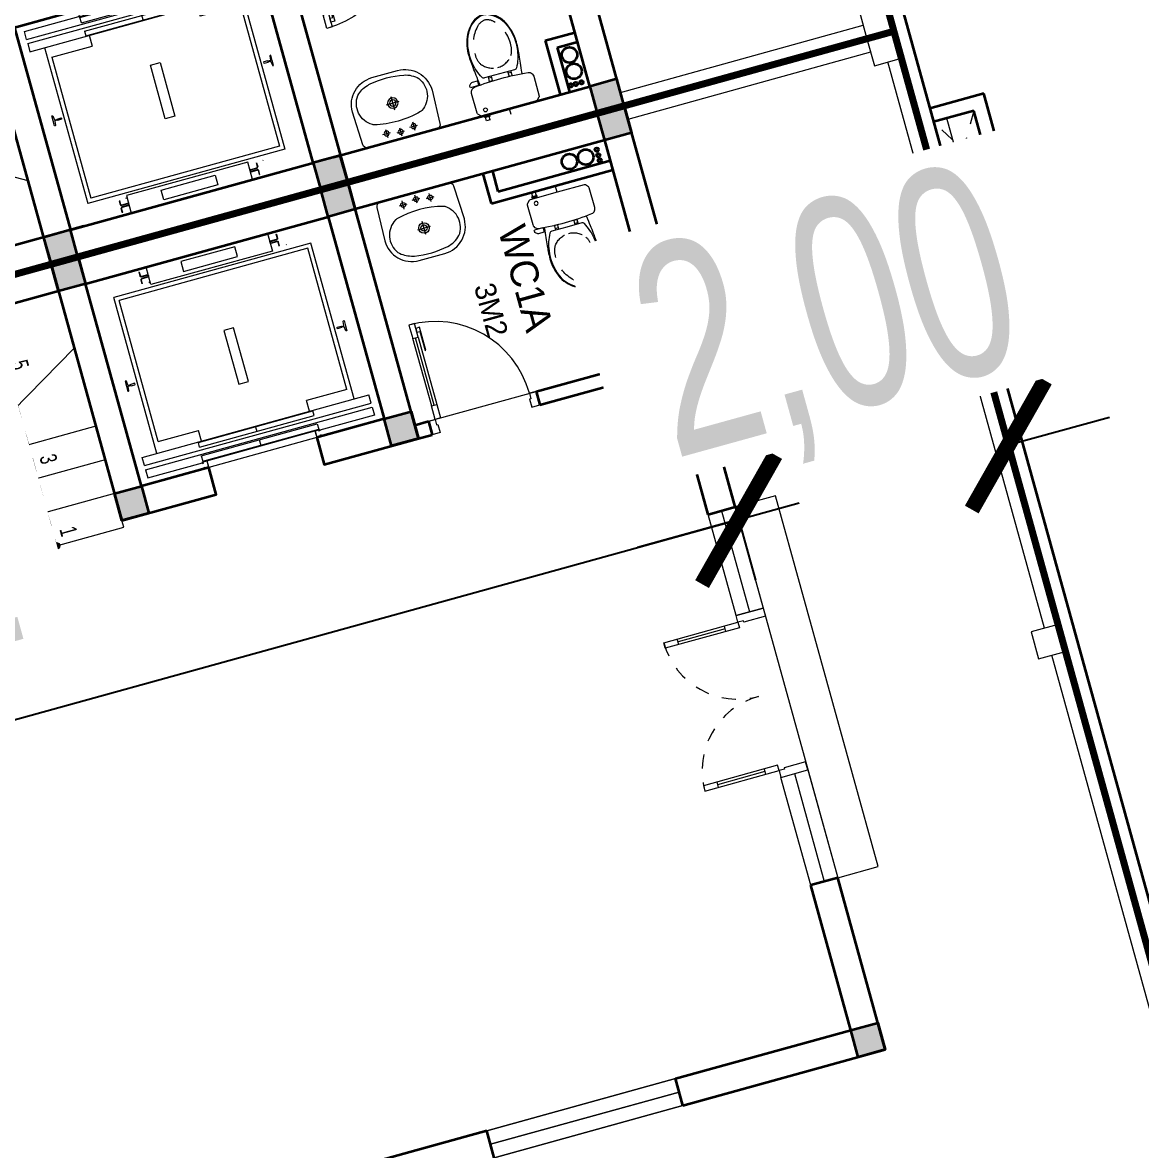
# Model space of a CAD drawing. Header units: metres. Extents: x 568336 to 569219, y 2065964 to 2066430.
# Drawn here: x 568443.81 to 568451.8, y 2066371.04 to 2066379.1 of the extents above; entities that cross this region are included whole.
import ezdxf

# ---------------------------------------------------------------- set-up
doc = ezdxf.new("R2010")
doc.units = ezdxf.units.M
for name, pattern in [('$AUDIT_BAD_LTYPE2', [0]), ('HIDDEN', [0.375, 0.25, -0.125]), ('HIDDEN2', [0.1875, 0.125, -0.0625]), ('xref-thap C (mb tang 32-2)$0$HIDDEN', [0.375, 0.25, -0.125])]:
    doc.linetypes.add(name, pattern=pattern)
doc.layers.get('0').update_dxf_attribs({"linetype": 'CONTINUOUS'})
doc.layers.get('DEFPOINTS').update_dxf_attribs({"linetype": 'CONTINUOUS'})
for name, color, linetype, lineweight in [('-CONCRETE', 1, 'CONTINUOUS', 35), ('-DIM', 9, 'CONTINUOUS', 13), ('-DOOR', 137, 'CONTINUOUS', 9), ('-FURNITURE', 46, 'CONTINUOUS', 9), ('-HATCH', 8, 'CONTINUOUS', 5), ('-HIDE', 3, 'HIDDEN', 13), ('-KH', 143, 'CONTINUOUS', 13), ('-LINE1', 7, 'CONTINUOUS', 18), ('-LINE2', 252, 'CONTINUOUS', 9), ('-STEEL1', 1, 'CONTINUOUS', 35), ('-WALL', 4, 'CONTINUOUS', 35), ('TEXT25', 2, 'CONTINUOUS', 13)]:
    doc.layers.add(name, color=color, linetype=linetype, lineweight=lineweight)
doc.layers.add('-RANH GIOI LO DAT', color=12, linetype='CONTINUOUS')
doc.styles.add('KTHUOC', font='', dxfattribs={"width": 0.8})
doc.styles.add('SVN_AVO_thuong', font='')
doc.styles.add('T1', font='', dxfattribs={"height": 200})
doc.styles.get('KTHUOC').set_extended_font_data('.VnArial NarrowH')
doc.styles.get('SVN_AVO_thuong').set_extended_font_data('SVN-Avo')
doc.styles.get('T1').set_extended_font_data('VNgeometric Light')
doc.dimstyles.new('tien', dxfattribs={"dimscale": 0, "dimtxt": 1.5, "dimasz": 0.75, "dimexe": 0.45, "dimexo": 0, "dimgap": 0.25, "dimtad": 1, "dimzin": 1, "dimtxsty": 'KTHUOC', "dimblk1": 'ARCHTICK', "dimblk2": 'ARCHTICK', "dimsah": 1, "dimcen": 1, "dimdle": 0.45, "dimclrd": 37, "dimclre": 37, "dimclrt": 7, "dimaunit": 1, "dimadec": 0, "dimazin": 0, "dimtfac": 1, "dimtix": 1, "dimtofl": 0, "dimtmove": 2, "dimatfit": 3, "dimldrblk": 'ARCHTICK', "dimfxl": 1, "dimtfill": 1, "dimtolj": 1, "dimtzin": 1, "dimarcsym": 0})

# ---------------------------------------------------------------- blocks, each defined once
blk = doc.blocks.new('X-5M-DH-2-CORE$0$A$C75E80C28')
at = {"layer": '-LINE2', "linetype": 'Continuous', "ltscale": 2}
for p, q in [((-510.0000099998433, -21.5000000000291), (-510.0000099998579, -50.60000000000582)), ((-506.8000099998899, -21.5000000000291), (-510.0000099998433, -21.5000000000291)), ((-510.0000099998579, -108.5000000000291), (-510.0000099998433, -79.39999999999418)), ((-506.8000099998899, -21.5000000000291), (-506.8000099999044, -50.60000000000582)), ((-506.8000099999044, -108.5000000000291), (-506.8000099998899, -79.39999999999418)), ((-456.2000100000296, -56.79999999998836), (-500.6000099999364, -56.80000000001746)), ((-456.2000100000441, -60), (-500.600009999951, -60.0000000000291)), ((-456.2000100000296, -70), (-500.6000099999364, -70.0000000000291)), ((-456.2000100000296, -73.19999999995343), (-500.6000099999364, -73.19999999998254)), ((-453.2000100000441, -63), (-453.2000100000296, -67)), ((-450.0000099998579, -63), (-450.0000099998433, -67)), ((450.0000100000616, -63), (450.0000100000761, -67)), ((453.200010000015, -63), (453.2000100000296, -67)), ((456.2000100000296, -56.79999999998836), (500.6000100000529, -56.79999999998836)), ((456.200010000015, -60), (500.6000100000383, -60)), ((456.2000100000296, -70), (500.6000100000529, -70)), ((456.2000100000296, -73.19999999995343), (500.6000100000529, -73.19999999995343)), ((506.8000100001227, -21.5), (510.0000100000761, -21.5)), ((506.8000100001227, -21.5), (506.8000100001082, -50.59999999997672)), ((506.8000100001227, -108.5), (506.8000100001227, -79.39999999996508)), ((510.0000100000761, -21.5), (510.0000100000616, -50.59999999997672)), ((510.0000100000761, -108.5), (510.0000100000761, -79.39999999996508)), ((-731.0000002632733, -148.9999999649008), (730.9999997367267, -148.9999999649299)), ((-731.0000002698944, -1304.999999934109), (-731.0000002632733, -148.9999999649008)), ((-556.8000102631631, -112.4999999912397), (-560.0000102631166, -112.4999999912397)), ((456.800009736864, -112.4999999912397), (460.0000097368174, -112.4999999912397)), ((730.9999997301056, -1304.999999934109), (730.9999997367267, -148.9999999649299)), ((-700.0000002632733, -178.9999999649008), (699.9999997367267, -178.9999999649299)), ((-700.0000002699089, -1224.999999934109), (-700.0000002632733, -178.9999999649008)), ((699.9999997300911, -1224.999999934109), (699.9999997367267, -178.9999999649299)), ((-700.0000002699089, -1224.999999934109), (-400.0000002699089, -1224.999999934138)), ((-400.0000002698944, -1304.999999934138), (-400.0000002699089, -1224.999999934138)), ((699.9999997300911, -1224.999999934109), (399.9999997300911, -1224.999999934109)), ((399.9999997301056, -1304.999999934109), (399.9999997300911, -1224.999999934109)), ((839.9999997301056, -1304.999999934109), (-840.0000002698944, -1304.999999934109)), ((-840.0000002698944, -1364.999999934109), (-840.0000002698944, -1304.999999934109)), ((839.9999997301056, -1364.999999934109), (-840.0000002698944, -1364.999999934109)), ((424.9999997301056, -1308.999999934109), (-425.0000002698944, -1308.999999934109)), ((-425.0000002699089, -1342.999999934109), (-425.0000002698944, -1308.999999934109)), ((424.9999997300911, -1342.999999934109), (-425.0000002699089, -1342.999999934109)), ((-2.6989437174052e-07, -1308.999999934109), (-2.699089236557484e-07, -1342.999999934109)), ((424.9999997300911, -1342.999999934109), (424.9999997301056, -1308.999999934109)), ((839.9999997301056, -1364.999999934109), (839.9999997301056, -1304.999999934109)), ((839.9999997301056, -1394.999999934109), (-840.0000002698944, -1394.999999934109)), ((-840.0000002698944, -1394.999999934109), (-840.0000002698944, -1454.999999934109)), ((-435.0000002698944, -1449.999999934109), (-435.0000002699089, -1459.999999934109)), ((-435.0000002698944, -1449.999999934109), (-400.0000002698944, -1449.999999934138)), ((429.9999997300911, -1405.999999934138), (-430.0000002699089, -1405.999999934109)), ((-430.0000002699089, -1405.999999934109), (-430.0000002698944, -1445.999999934109)), ((429.9999997301056, -1445.999999934138), (-430.0000002698944, -1445.999999934109)), ((399.9999997301056, -1449.999999934109), (-400.0000002698944, -1449.999999934138)), ((-400.0000002698944, -1449.999999934138), (-400.0000002698653, -1499.999999934138)), ((-2.699089236557484e-07, -1405.999999934109), (-2.6989437174052e-07, -1445.999999934109)), ((399.9999997301056, -1449.999999934109), (399.9999997301347, -1499.999999934109)), ((434.9999997301056, -1449.999999934109), (399.9999997301056, -1449.999999934109)), ((429.9999997300911, -1405.999999934138), (429.9999997301056, -1445.999999934138)), ((434.9999997301056, -1449.999999934109), (434.9999997301056, -1459.999999934109)), ((839.9999997301056, -1394.999999934109), (839.9999997301056, -1454.999999934109)), ((-840.0000002698944, -1454.999999934109), (-435.0000002698944, -1454.999999934109)), ((-435.0000002699089, -1459.999999934109), (-425.0000002699089, -1459.999999934109)), ((-435.0000002698653, -1489.999999934109), (-435.0000002698653, -1499.999999934109)), ((-435.0000002698653, -1489.999999934109), (-425.0000002698653, -1489.999999934109)), ((-435.0000002698653, -1499.999999934109), (-400.0000002698653, -1499.999999934138)), ((-433.4000002698012, -1451.599999934086), (-433.4000002698012, -1458.399999934074)), ((-433.4000002698012, -1451.599999934086), (-401.6000002697547, -1451.599999934086)), ((-433.4000002698012, -1458.399999934074), (-425.0000002698944, -1458.399999934074)), ((-433.4000002697721, -1491.599999934086), (-433.4000002697721, -1498.399999934074)), ((-433.4000002697721, -1491.599999934086), (-425.0000002698653, -1491.599999934086)), ((-433.4000002697721, -1498.399999934074), (-401.6000002697256, -1498.399999934074)), ((-425.0000002698944, -1458.399999934074), (-425.0000002699089, -1459.999999934109)), ((-425.0000002698653, -1489.999999934109), (-425.0000002698653, -1491.599999934086)), ((-401.6000002697547, -1451.599999934086), (-401.6000002697256, -1498.399999934074)), ((434.9999997301347, -1499.999999934109), (399.9999997301347, -1499.999999934109)), ((401.5999997301988, -1451.599999934086), (401.5999997302279, -1498.399999934074)), ((433.3999997302453, -1451.599999934086), (401.5999997301988, -1451.599999934086)), ((433.3999997302744, -1498.399999934074), (401.5999997302279, -1498.399999934074)), ((433.3999997302453, -1458.399999934074), (424.9999997301056, -1458.399999934074)), ((424.9999997301056, -1458.399999934074), (424.9999997301056, -1459.999999934109)), ((434.9999997301056, -1459.999999934109), (424.9999997301056, -1459.999999934109)), ((424.9999997301347, -1489.999999934109), (424.9999997301347, -1491.599999934086)), ((434.9999997301347, -1489.999999934109), (424.9999997301347, -1489.999999934109)), ((433.3999997302744, -1491.599999934086), (424.9999997301347, -1491.599999934086)), ((433.3999997302453, -1451.599999934086), (433.3999997302453, -1458.399999934074)), ((433.3999997302744, -1491.599999934086), (433.3999997302744, -1498.399999934074)), ((839.9999997301056, -1454.999999934109), (434.9999997301056, -1454.999999934109)), ((434.9999997301347, -1489.999999934109), (434.9999997301347, -1499.999999934109))]:
    blk.add_line(p, q, dxfattribs=at)
for points in [[(-450.0000000000146, 0), (-450, -130), (450, -130), (449.9999999999854, 0)], [(-200, -29), (200.0000000001164, -29), (200.0000000001164, -101), (-200, -101)], [(-36.0000002632587, -583.9999999649008), (35.9999997367413, -583.9999999649008), (35.99999973675585, -983.9999999649008), (-36.00000026324415, -983.9999999649008)]]:
    blk.add_lwpolyline(points, close=True, dxfattribs=at)
for points in [[(-780.0000002632587, -788.9999999649008), (-751.0000002632587, -788.9999999649299, 0.414213562373095), (-750.0000002632733, -787.9999999649008), (-750.0000002632587, -783.9999999649008), (-750.0000002632587, -779.9999999649008, 0.414213562373095), (-751.0000002632733, -778.9999999649299), (-780.0000002632733, -778.9999999649881, -0.2569775838576673), (-784.1207396915852, -781.9399999648449), (-797.9000002631656, -781.939999964874, -0.414213562373095), (-800.9000002631656, -778.939999964874), (-804.0000002632587, -749.4999999649008, 0.414213562373095), (-807.0000002632587, -746.4999999649008), (-812.0000002632587, -746.4999999649008), (-812.0000002632587, -783.9999999649008), (-812.0000002632587, -821.4999999649008), (-807.0000002632587, -821.4999999649008, 0.414213562373095), (-804.0000002632587, -818.4999999649008), (-800.9000002631656, -789.0599999648693, -0.414213562373095), (-797.9000002631656, -786.0599999648693), (-784.1207396915852, -786.0599999648402, -0.2569775838576673), (-780.0000002632587, -788.9999999647553)], [(779.9999997367413, -788.9999999649299), (750.9999997367413, -788.9999999649008, -0.414213562373095), (749.9999997367267, -787.9999999649299), (749.9999997367413, -783.9999999649299), (749.9999997367413, -779.9999999649299, -0.414213562373095), (750.9999997367267, -778.9999999649008), (779.9999997368432, -778.9999999650172, 0.2569775838576673), (784.1207391653006, -781.939999964874), (797.899999736881, -781.9399999648449, 0.414213562373095), (800.899999736881, -778.9399999648449), (803.9999997367413, -749.4999999649008, -0.414213562373095), (806.9999997367413, -746.4999999649008), (811.9999997367413, -746.4999999649008), (811.9999997367413, -783.9999999649008), (811.9999997367413, -821.4999999649008), (806.9999997367413, -821.4999999649008, -0.414213562373095), (803.9999997367413, -818.4999999649008), (800.899999736881, -789.0599999648402, 0.414213562373095), (797.899999736881, -786.0599999648402), (784.1207391653006, -786.0599999648693, 0.2569775838576672), (779.9999997368577, -788.9999999647844)]]:
    blk.add_lwpolyline(points, format="xyb", dxfattribs=at)
for centre, radius, start, end in [((-500.600009999951, -50.60000000000582), 9.400000000001475, 180, 270), ((-500.6000099999364, -79.39999999999418), 9.399999999997844, 90, 180), ((-500.600009999951, -50.60000000000582), 6.200000000004374, 180, 270), ((-500.6000099999364, -79.39999999999418), 6.19999999999734, 90, 180), ((-456.2000100000441, -63), 6.19999999999713, 0, 90), ((-456.2000100000441, -63), 3.000000000000045, 0, 90), ((-456.2000100000296, -67), 6.20000000000076, 270, 0), ((-456.2000100000296, -67), 2.999999999999834, 270, 0), ((456.200010000015, -63), 6.19999999999713, 90, 180), ((456.2000100000296, -67), 6.20000000000076, 180, 270), ((456.200010000015, -63), 3.000000000000045, 90, 180), ((456.2000100000296, -67), 2.999999999999834, 180, 270), ((500.6000100000383, -50.59999999997672), 6.200000000004374, 270, 0), ((500.6000100000383, -50.59999999997672), 9.400000000001475, 270, 0), ((500.6000100000529, -79.39999999996508), 9.399999999997844, 0, 90), ((500.6000100000529, -79.39999999996508), 6.19999999999734, 0, 90)]:
    blk.add_arc(centre, radius, start, end, dxfattribs=at)
blk = doc.blocks.new('A$C5C575821')
at = {"layer": '-CONCRETE'}
h = blk.add_hatch(color=256, dxfattribs=at)
h.dxf.hatch_style = 1
h.paths.add_polyline_path([(-0.00237559899687767, 200.0000000000146), (-0.00237559899687767, 1.455191522836685e-11), (199.9976244010031, 1.455191522836685e-11), (199.9976244010031, 200.0000000000146)])
blk.add_lwpolyline([(-0.00237559899687767, 1.455191522836685e-11), (199.9976244010031, 1.455191522836685e-11), (199.9976244010031, 200.0000000000146), (-0.00237559899687767, 200.0000000000146)], close=True, dxfattribs=at)
blk = doc.blocks.new('A$C3F71457E')
at = {"layer": '-CONCRETE'}
blk.add_lwpolyline([(-8.760252967476845e-09, -100.0000002632005), (0, 400), (-1500, 400.0000000000582), (-1500.00000001755, -1399.999999999942), (-1.754960976541042e-08, -1400), (-7.895869202911854e-08, -900.0000002632005), (199.9999999912397, -900.0000002982852), (199.9999999824504, -1600), (-1700.00000001755, -1600), (-1700, 600), (200, 600), (199.9999999912397, -100.0000002982852), (6.140908226370811e-08, -100.0000002632005)], dxfattribs=at)
at = {"layer": '-LINE1'}
blk.add_line((-7.895869202911854e-08, -900.0000002632005), (-8.760252967476845e-09, -100.0000002632005), dxfattribs=at)
at = {"layer": '-WALL'}
for p in [(-1699.997624401003, 399.9999999999854), (0.00237559899687767, 399.9999999999854), (-1699.997624401081, -1599.999999999959), (0.002375601565972829, -1600.000000021305)]:
    blk.add_blockref('A$C5C575821', p, dxfattribs=at)
at = {"color": 2, "rotation": 90}
blk.add_blockref('X-5M-DH-2-CORE$0$A$C75E80C28', (-1500.00000000876, -499.9999999999418), dxfattribs=at)
blk = doc.blocks.new('A$C18091ED7')
for p, q in [((9.957147995010018e-09, -42.13376978135784), (0, -3.786117304116488e-07)), ((146.1412317672475, -26.59467297248193), (179.181621938591, -26.59467296488583)), ((146.1412317672475, -26.59467297248193), (146.1412317680188, -30.17859706786112)), ((146.1412317680188, -30.17859706786112), (165.7503655985456, -30.17859706340823)), ((153.0594147269658, -36.79204952501459), (146.1412317680188, -30.17859706786112)), ((152.3191092506386, -2.717133611440659e-07), (152.3191092568413, -26.59467297093943)), ((152.3191092506386, -2.717133611440659e-07), (179.1816219322718, -2.654269337654114e-07)), ((153.0594147269658, -36.79204952501459), (165.7503656001572, -36.79204952192958)), ((153.0594147275151, -39.73033438943094), (153.0594147269658, -36.79204952501459)), ((153.0594147275151, -39.73033438943094), (178.4413164740145, -39.73033438349376)), ((153.0594147275151, -39.73033438943094), (178.4413164740145, -39.73033438349376)), ((153.0594147275151, -39.73033438943094), (153.0594147281554, -42.13376974494895)), ((185.3594994290725, -30.17859705851879), (165.7503655985456, -30.17859706340823)), ((178.4413164733487, -36.79204951884458), (165.7503656001572, -36.79204952192958)), ((185.3594994290725, -30.17859705851879), (178.4413164733487, -36.79204951884458)), ((178.4413164733487, -36.79204951884458), (178.4413164740145, -39.73033438349376)), ((178.4413164740145, -39.73033438349376), (178.4413164746547, -42.1337697392446)), ((179.1816219322718, -2.654269337654114e-07), (179.181621938591, -26.59467296488583)), ((179.181621938591, -26.59467296488583), (185.3594994283012, -26.59467296337243)), ((185.3594994283012, -26.59467296337243), (185.3594994290725, -30.17859705851879)), ((-83.25994817525861, -267.3592828898691), (-83.259948167517, -299.9634285944048)), ((-83.25994817257379, -278.4883151478134), (-83.25994817046012, -287.6388527823146)), ((-60.91100930959874, -290.0299398849311), (-83.25994816994717, -290.0299398901407)), ((-62.88950393904452, -265.3807882612164), (-81.28145355204106, -265.3807882657275)), ((-60.91100931491019, -267.3592828844266), (-60.91100930728498, -299.9634285889624)), ((60.9110093945892, -267.3592828557594), (60.9110094022144, -299.9634285600623)), ((60.91100939990065, -290.029939856031), (83.25994826024908, -290.0299398510542)), ((62.88950401780676, -265.3807882316178), (81.2814536308033, -265.3807882273395)), ((83.25994825493763, -267.3592828505498), (83.25994826256283, -299.9634285550856)), ((83.25994825750604, -278.488315108727), (83.2599482596197, -287.6388527429954)), ((165.3959958605519, -261.9873972070927), (165.3959958671003, -289.7349902229907)), ((167.8691141396885, -259.5142789271486), (228.0810223811895, -259.5142789128586)), ((167.8691141472664, -292.2081085020036), (206.7175896017579, -292.2081084926904)), ((230.5541406641933, -274.3229751045001), (230.5541406613593, -261.9873971916386))]:
    blk.add_line(p, q)
for points in [[(230.0000000517721, -218.5046414944518, -0.1374073801801567), (225.4781190853137, -234.6482587013161), (221.7949787454636, -240.7070387715066, -0.2360805181595358), (198.2560902649639, -255.4947853636986, -0.0519608230665726), (-198.2560901437319, -255.4947854572965, -0.236080518165078), (-221.7949786317113, -240.7070388760185), (-225.4781189743626, -234.6482588077488, -0.1374073801809237), (-229.9999999484608, -218.5046416030382), (-229.9999999831671, -71.98694829508895, -0.1989123673786679), (-226.3782021181105, -63.2431547633314), (-208.8906150607545, -45.75556769772083, -0.1989123673792025), (-200.1468215308087, -42.13376982865157), (9.971699910238385e-09, -42.13376978135784), (200.1468215506357, -42.13376973403501, -0.1989123673792025), (208.8906150822841, -45.75556759897154), (226.3782021480001, -63.24315465634572, -0.1989123673791691), (230.0000000170658, -71.98694818626973)], [(144.14367173758, -618.9627606730501, -0.2124047892419209), (26.30999211127346, -734.491494372196, -0.0276853236339062), (-0.5628229983012716, -738.609219571983, -0.0222792448073508), (-26.30999181118386, -734.4914943844487, -0.2124047892421136), (-144.1436714920528, -618.9627607410075, -0.1427957259999892), (-167.2376623962118, -428.0139674870588, -0.0930051380368448), (-127.9331820271946, -309.1271633332653, -0.2564387014614383), (-111.240849547703, -299.9634286007786), (4.746470949612558e-08, -299.9634285748762), (111.2408496426324, -299.9634285482753, -0.2564387014619951), (127.933182126606, -309.1271632729331, -0.0930051380368741), (167.2376625517572, -428.0139674081001, -0.1427957260000456)]]:
    blk.add_lwpolyline(points, format="xyb", close=True)
at = {"linetype": 'xref-thap C (mb tang 32-2)$0$HIDDEN', "ltscale": 100}
blk.add_lwpolyline([(61.00044987679576, -669.0176259216969, -0.1990312026443698), (1.417429302819073e-07, -698.769823720475, -0.1990312026443799), (-61.00044960746891, -669.0176259504806, -0.2189240232571595), (-131.9321382956405, -478.313622940972, -0.1537914605682739), (-112.4681372026971, -403.989815428853, -0.2367011859554165), (5.876427167095244e-08, -347.5870280214876, -0.2367011859554843), (112.4681373467611, -403.9898153757968, -0.1537914605681893), (131.9321384748619, -478.313622878748, -0.2189240232571754)], format="xyb", close=True, dxfattribs=at)
blk.add_circle((165.7503656100234, -78.39166221523192), 13.90362011701458)
for centre, radius, start, end in [((-81.28145355158267, -267.3592828894034), 1.978494623656905, 90.00000001354867, 180.0000000133402), ((-62.88950393858613, -267.3592828848923), 1.978494623656905, 1.334021322268115e-08, 90.00000001354867), ((62.88950401826514, -267.3592828552937), 1.978494623656905, 90.00000001354867, 180.0000000133402), ((81.28145363126168, -267.3592828510155), 1.978494623656905, 1.334021322268115e-08, 90.00000001354867), ((167.8691141402633, -261.9873972065106), 2.473118279571131, 90.00000001354867, 180.0000000133402), ((167.8691141466952, -289.7349902224087), 2.473118279571131, 180.0000000133402, 270.0000000135486), ((206.717589598069, -276.6690117186226), 15.53909677420133, 270.0000000135486, 306.4658507565522), ((168.3527972659103, -224.7572911087773), 80.08895368617857, 306.4658507565522, 320.3122930343796), ((228.0810223845983, -274.3229751050822), 2.473118279571131, 320.3122930343796, 1.334021322268115e-08)]:
    blk.add_arc(centre, radius, start, end)
for points, knots in [([(-155.6468228230951, -259.4535552573798), (-156.6353001506941, -267.2522313103836), (-164.2940232875517, -328.394745314552), (-169.1545302536251, -385.0939582949213), (-183.68571763406, -527.7705276800843), (-135.602968026873, -679.1126648240606), (-50.29344375100118, -735.2493608418445), (-19.70048385594782, -741.0901266933652), (1.531116140540689e-07, -743.6724421556864)], [130.6139379315478, 130.6139379315478, 130.6139379315478, 130.6139379315478, 152.8521090939923, 311.1293507817257, 417.703951170228, 561.3833927516608, 697.6926317810714, 710.812262267882, 710.812262267882, 710.812262267882, 710.812262267882]), ([(155.6468228994709, -259.4535551877343), (156.6353002305841, -267.2522312389628), (164.2940233960289, -328.3947452375724), (169.1545303888706, -385.0939582149149), (183.6857178367027, -527.7705275934422), (135.6029683008201, -679.1126647599449), (50.29344405157826, -735.2493608178338), (19.70048415924612, -741.0901266841101), (1.530679583083838e-07, -743.6724421554536)], [130.613937934949, 130.613937934949, 130.613937934949, 130.613937934949, 152.8521090939923, 311.1293507817257, 417.703951170228, 561.3833927516608, 697.6926317810714, 710.812262267882, 710.812262267882, 710.812262267882, 710.812262267882])]:
    blk.add_open_spline(points, degree=3, knots=knots)
blk = doc.blocks.new('*U18')
at = {"linetype": '$AUDIT_BAD_LTYPE2'}
for p, q in [((70, 100), (69.99999999999999, 599.9999999999982)), ((89.99999999999999, 599.9999999999982), (90, 100))]:
    blk.add_line(p, q, dxfattribs=at)
for points in [[(49.99999999999999, 599.9999999999982), (89.99999999999999, 599.9999999999982), (89.99999999999999, 699.9999999999982), (49.99999999999999, 699.9999999999982), (49.99999999999999, 599.9999999999982)], [(49.99999999999999, 602.9059272893337), (50, 100)], [(50, 100), (90, 100), (90, 0), (50, 0), (50, 100)]]:
    blk.add_lwpolyline(points)
for points in [[(118.2698876160139, 494.5156181119073), (118.2698876160139, 664.1349438079906), (89.99999999999999, 664.1349438079906), (89.99999999999999, 635.8650561920058), (112.6159100928053, 635.8650561920058), (112.6159100928053, 494.5156181119073)], [(0, 0), (50, 0), (50, -40), (60, -40), (60, -100.0001724930698), (0, -100.0001724930698)], [(799.9999999999982, 7.105427357601134e-15), (749.9999999999982, 7.105427357601134e-15), (749.9999999999982, -40), (739.9999999999982, -40), (739.9999999999982, -100.0001724930698), (799.9999999999982, -100.0001724930698)]]:
    blk.add_lwpolyline(points, close=True)
at = {"linetype": '$AUDIT_BAD_LTYPE2', "ltscale": 0.3}
blk.add_arc((50, 0), 699.9999999999982, 0, 90, dxfattribs=at)
blk = doc.blocks.new('*U45')
for p, q in [((-1110.000000000007, 450.0000000000036), (-1150.000000000007, 450.0000000000036)), ((-1130.000000000007, 100), (-1130.000000000007, 450.0000000000036)), ((-89.99999999999997, 450.0000000000036), (-49.99999999999996, 450.0000000000036)), ((-70, 100), (-69.99999999999997, 450.0000000000036)), ((-1110.000000000007, 100), (-1150.000000000007, 100)), ((-90, 100), (-50, 100))]:
    blk.add_line(p, q)
for points in [[(-1150.000000000007, 0), (-1110.000000000007, 0), (-1110.000000000007, 550.0000000000036), (-1150.000000000007, 550.0000000000036)], [(-50, 0), (-90, 0), (-89.99999999999997, 550.0000000000036), (-49.99999999999996, 550.0000000000036)], [(-1200.000000000007, -200.0526511982753), (-1140.000000000007, -200.0526511982753), (-1140.000000000007, -40), (-1150.000000000007, -40), (-1150.000000000007, 0), (-1200.000000000007, 0)], [(0, -200.0526511982753), (-60, -200.0526511982753), (-60, -40), (-50, -40), (-50, 0), (0, 0)]]:
    blk.add_lwpolyline(points, close=True)
at = {"linetype": 'HIDDEN', "ltscale": 0.1}
for centre, radius, start, end in [((-1150.000000000894, -9.604186855958593e-10), 550.0000000010929, 7.0167092985349e-15, 89.99996073224847), ((-49.99999999985441, -2.328580127074637e-10), 550.0000000003703, 90.00003926775153, 180)]:
    blk.add_arc(centre, radius, start, end, dxfattribs=at)
blk = doc.blocks.new('A$C4ace49fd')
for p, q in [((167.3150646772119, 413.5036235380248), (223.9098246101057, 413.5036235380248)), ((195.0000362145074, 382.7262792410475), (195.0000362145074, 442.8621556685976)), ((267.3150646772119, 428.5036235379957), (323.9098246101057, 428.5036235379957)), ((295.0000362145074, 397.7262792410038), (295.0000362145074, 457.8621556685684)), ((367.3150646772119, 413.5036235380248), (423.909824610193, 413.5036235380248)), ((395.0000362144201, 382.7262792410475), (395.0000362144201, 442.8621556685976)), ((295.0000362145074, 165.4084015273256), (295.0000362145074, 263.9644212280764)), ((248.878101051203, 214.809703738807), (342.0929997641942, 214.809703738807))]:
    blk.add_line(p, q)
for points in [[(0, 199.9999999999854, 0.4142135623730951), (200, -1.455191522836685e-11), (389.9999999999418, -1.455191522836685e-11, 0.4142135623730951), (589.9999999999418, 199.9999999999854), (581.0512658710359, 446.0901885431813, 0.4097994549518753), (551.0711533617578, 474.9999999999854), (38.92891906714067, 474.9999999999854, 0.4036072201438357), (8.94873412878951, 446.0901885431813)], [(176.634552330419, 39.7484321846714, 0.09077342783643912), (424.2613903667079, 42.82284094158967, 0.1498865017082378), (521.3666006048443, 96.04628407930431, 0.4307216577035757), (481.9063814581605, 321.2626293200155, 0.08063720347495155), (470.217626080208, 326.5247144485911, 0.1277315864282508), (124.5233141639037, 329.2879201060714, 0.07420783728193123), (113.6209024494747, 324.7523191320797, 0.4430921134254459), (68.63339939509751, 96.04628407930431, 0.1336395095905137), (154.042415008531, 45.63158827564621, 0.0336171722527546)]]:
    blk.add_lwpolyline(points, format="xyb", close=True)
for centre, radius in [((195.0000362145074, 413.5036235380248), 17.5), ((295.0000362145074, 428.5036235379957), 17.5), ((395.0000362144201, 413.5036235380248), 17.5), ((295.0000362145074, 214.809703738807), 37.50000000000001), ((295.0000362145074, 214.809703738807), 22.50000000000001), ((295.0000362145074, 214.809703738807), 22.50000000000001)]:
    blk.add_circle(centre, radius)
blk = doc.blocks.new('M43-T1')
at = {"layer": '-HATCH', "true_color": 0x8c8896}
h = blk.add_hatch(color=252, dxfattribs=at)
h.dxf.hatch_style = 1
edge = h.paths.add_edge_path()
edge.add_arc((196681.9780997513, -1755006.668257921), 24.62566289535607, 0, 360)
at = {"layer": '-CONCRETE'}
for centre, radius in [((195011.8392245863, -1750619.193738615, 5.66516857499076e-09), 55), ((194981.0124666133, -1750528.696930517, 5.66516857499076e-09), 13), ((195022.7618846294, -1750528.696930517, 5.66516857499076e-09), 13), ((195061.031871579, -1750528.696930518, 5.66516857499076e-09), 13), ((195011.839224585, -1750740.03618882, 5.66516857499076e-09), 55)]:
    blk.add_circle(centre, radius, dxfattribs=at)
at = {"layer": '-DOOR'}
for p, q in [((197707.0463524415, -1750256.703015813), (200457.0463524417, -1750256.773217591)), ((201531.9800914797, -1753156.691164236), (201531.980091493, -1751756.691164236)), ((201532.1747761502, -1751756.69110893), (201532.1747592109, -1753156.69110893)), ((201631.9800914797, -1753156.691164237), (201631.980091493, -1751756.691164237)), ((201632.0667747834, -1751756.691164237), (201632.066757844, -1753156.691164237)), ((201731.9587734166, -1751756.691164238), (201731.9587564773, -1753156.691164239)), ((201731.9800914797, -1753156.691164239), (201731.980091493, -1751756.691164239))]:
    blk.add_line(p, q, dxfattribs=at)
for points in [[(196231.978099804, -1750256.677662787), (195631.978099804, -1750256.67766278), (195631.9780998018, -1750456.649526415), (196231.9780998018, -1750456.649526422)], [(197707.0463524417, -1750256.755667124), (198457.0463524416, -1750256.755667132), (198457.0463524394, -1750456.703015799), (197707.0463524395, -1750456.70301579)], [(199657.0463524417, -1750256.755667145), (200457.0463524415, -1750256.755667154), (200457.0463524393, -1750456.703015821), (199657.0463524394, -1750456.703015812)]]:
    blk.add_lwpolyline(points, close=True, dxfattribs=at)
for points in [[(195631.9780998029, -1750356.649526415), (196231.9780998029, -1750356.663594604)], [(197707.0463524406, -1750356.729341457), (198457.0463524406, -1750356.729341466)], [(199657.0463524405, -1750356.729341479), (200457.0463524405, -1750356.729341488)]]:
    blk.add_lwpolyline(points, dxfattribs=at)
at = {"layer": '-KH', "linetype": 'HIDDEN2', "ltscale": 5}
blk.add_lwpolyline([(195431.9780997284, -1757079.007367734), (195431.9780997514, -1755006.668257908), (196657.352436856, -1755006.668257921)], dxfattribs=at)
at = {"layer": '-KH'}
blk.add_circle((196681.9780997513, -1755006.668257921), 24.62566289535607, dxfattribs=at)
at = {"layer": '-LINE1'}
for p, q in [((195931.9780997458, -1755506.668257913), (195354.627830567, -1754506.668257907)), ((195931.9780997569, -1754506.668257913), (195931.9780997291, -1757006.675595137)), ((196181.9780997569, -1754506.668257916), (196181.9780997458, -1755506.668257916)), ((196431.9780997569, -1754506.668257919), (196431.9780997458, -1755506.668257919)), ((196681.9780997569, -1754506.668257921), (196632.1122294505, -1754506.668257921)), ((196681.9780997458, -1755506.668257921), (196681.9780997569, -1754506.668257921))]:
    blk.add_line(p, q, dxfattribs=at)
at = {"layer": '-LINE1', "ltscale": 10}
for points in [[(194731.978099804, -1748456.687648606), (194931.978099804, -1748456.687648606), (194931.978099804, -1748256.687648606), (194731.978099804, -1748256.687648606)], [(199131.9781002809, -1748456.687648606), (199331.9781002809, -1748456.687648606), (199331.9781002809, -1748256.687648606), (199131.9781002809, -1748256.687648606)]]:
    blk.add_lwpolyline(points, close=True, dxfattribs=at)
at = {"layer": '-LINE1'}
for points in [[(199131.9781002809, -1748356.687648606), (194931.978099804, -1748356.687648606)], [(203531.9781002809, -1748356.687648606), (199331.9781002809, -1748356.687648606)], [(194831.978099804, -1748456.687648606), (194831.978099804, -1750256.649526405)], [(200457.0463524417, -1750256.773217591), (200457.0463524451, -1749956.773217591), (197707.0463524448, -1749956.77321756), (197707.0463524415, -1750256.6328141)]]:
    blk.add_lwpolyline(points, dxfattribs=at)
at = {"layer": '-LINE2'}
blk.add_line((196532.1122301123, -1752206.669814215), (196531.764187225, -1751406.66982788), dxfattribs=at)
at = {"layer": '-RANH GIOI LO DAT', "linetype": 'HIDDEN', "ltscale": 10, "const_width": 50}
blk.add_lwpolyline([(194731.978099804, -1748256.687648606), (194731.978099804, -1766318.487446141), (203731.9780993421, -1766257.443572831), (203731.9781002809, -1748256.687648606)], close=True, dxfattribs=at)
at = {"layer": '-WALL'}
for p, q in [((194731.978099804, -1750256.649526405), (194731.8170862035, -1763870.953673305)), ((195631.978099804, -1750256.649526415), (194731.978099804, -1750256.649526405)), ((195631.978099804, -1750256.649526415), (195631.9780998018, -1750456.649526415)), ((197707.0463524415, -1750256.6328141), (196231.978099804, -1750256.677662787)), ((196231.978099804, -1750256.677662787), (196231.9780998018, -1750456.649526422)), ((197707.0463524393, -1750456.619593955), (197707.0463524415, -1750256.662540503)), ((201731.978099804, -1750256.649526483), (200457.0463524415, -1750256.817966372)), ((200457.0463524417, -1750256.729376099), (200457.0463524393, -1750456.726254097)), ((201731.8562658357, -1751756.691164239), (201731.978099804, -1750256.649526483)), ((195631.9780998018, -1750456.649526415), (194931.9780998018, -1750456.649526407)), ((194931.9780998018, -1750456.649526407), (194931.9780997813, -1752306.668257902)), ((195081.9780997925, -1751286.649526409), (195081.9780997961, -1750456.649526407)), ((195151.9780997917, -1751356.64952641), (195151.9780997961, -1750456.649526408)), ((196532.1122294547, -1750456.649526425), (196231.9780998018, -1750456.649526422)), ((196532.1122294561, -1751406.66825792), (196532.1122294547, -1750456.649526425)), ((197707.0463524393, -1750456.619593955), (196632.1122294547, -1750456.649526426)), ((196632.112229456, -1751406.668257903), (196632.1122294547, -1750456.649526426)), ((201531.9780998018, -1750456.649526481), (200457.0463524393, -1750456.649526468)), ((201531.8562658357, -1751756.691164236), (201531.9780998018, -1750456.649526481)), ((195081.9780997925, -1751286.649526409), (194931.9780997925, -1751286.649526407)), ((195151.9780997917, -1751356.64952641), (194931.9780997918, -1751356.649526407)), ((196532.1122293037, -1751406.66825792), (196632.1124017968, -1751406.668257903)), ((201731.8562658357, -1751756.691164239), (201531.8562658357, -1751756.691164236)), ((196532.1122294574, -1752306.668257921), (196532.1122294572, -1752206.66825792)), ((196532.1122294352, -1752206.66825792), (196632.1124019283, -1752206.668257903)), ((196632.1122294573, -1752306.668257921), (196632.1122294571, -1752206.668257903)), ((201532.1015415545, -1753156.691164236), (201531.9905733368, -1754706.649524978)), ((201732.1015415544, -1753156.691164239), (201532.1015415545, -1753156.691164236)), ((194931.9780997569, -1754506.668257902), (194931.9780996733, -1762472.27800107))]:
    blk.add_line(p, q, dxfattribs=at)
at = {"layer": '-DOOR'}
for name, p, rotation in [('*U45', (198457.0463524394, -1750456.773217457), 180), ('*U18', (196532.1122294352, -1752206.669814215), 90.0000000094138)]:
    blk.add_blockref(name, p, dxfattribs=dict(at, rotation=rotation))
at = {"layer": '-FURNITURE', "xscale": -1, "rotation": 90}
blk.add_blockref('A$C18091ED7', (195157.7056803248, -1750883.025201492), dxfattribs=at)
at = {"layer": '-FURNITURE', "rotation": 90.00000000000001}
blk.add_blockref('A$C4ace49fd', (195406.9780997829, -1752163.038974967), dxfattribs=at)
at = {"layer": '-WALL', "xscale": -1}
for p in [(194931.9780998019, -1750456.649526407), (201731.9780998019, -1750456.649526483), (194931.978099757, -1754506.668257902)]:
    blk.add_blockref('A$C5C575821', p, dxfattribs=at)
at = {"layer": '-WALL', "xscale": -1, "rotation": 180}
blk.add_blockref('A$C3F71457E', (196432.1122294572, -1753906.668257919), dxfattribs=at)
at = {"layer": 'DEFPOINTS', "style": 'T1', "width": 0.7}
for s, p in [('5', (195334.4531684834, -1754970.359416688)), ('3', (196036.9735296337, -1754954.629827148)), ('1', (196572.9735296337, -1754954.629827147))]:
    blk.add_text(s, height=120, rotation=9.415668245082998e-09, dxfattribs=at).set_placement(p)
at = {"layer": 'TEXT25'}
for s, height, style, p in [('WC1A', 200, 'SVN_AVO_thuong', (195345.7953047913, -1751363.522350618)), ('3M2', 150, 'T1', (195690.1535077727, -1751636.641723308))]:
    blk.add_text(s, height=height, rotation=1.005123984043621e-08, dxfattribs=dict(at, style=style)).set_placement(p)
blk = doc.blocks.new('M44-T1')
at = {"layer": '-CONCRETE'}
for centre, radius in [((202616.8755247677, -1817931.540901646, 5.66516857499076e-09), 55), ((202737.7179749729, -1817931.540901646, 5.66516857499076e-09), 55), ((202828.2147830706, -1817900.714143672, 5.66516857499076e-09), 13), ((202828.2147830706, -1817942.463561689, 5.66516857499076e-09), 13), ((202828.2147830706, -1817980.733548638, 5.66516857499076e-09), 13)]:
    blk.add_circle(centre, radius, dxfattribs=at)
at = {"layer": '-LINE1'}
blk.add_line((201871.6150013705, -1822902.332383303), (202448.9652705588, -1821902.332383303), dxfattribs=at)
at = {"layer": '-LINE1', "ltscale": 10}
blk.add_lwpolyline([(202871.5183528455, -1815851.68306286), (203071.5183528455, -1815851.68306286), (203071.5183528455, -1815651.68306286), (202871.5183528455, -1815651.68306286)], close=True, dxfattribs=at)
at = {"layer": '-LINE1'}
blk.add_lwpolyline([(202971.5183528455, -1817651.679776842), (202971.5183528455, -1815851.68306286)], dxfattribs=at)
at = {"layer": '-RANH GIOI LO DAT', "linetype": 'HIDDEN', "ltscale": 10, "const_width": 50}
blk.add_lwpolyline([(192071.5183533223, -1815651.68306286), (192071.5183537843, -1828788.092038938), (197071.4033461602, -1833754.179555723), (203071.5183528455, -1833713.482860872), (203071.5183528455, -1815651.68306286)], close=True, dxfattribs=at)
at = {"layer": '-WALL'}
for p, q in [((203071.5183528287, -1817651.679776842), (202051.5183528262, -1817651.679776842)), ((203071.5183528287, -1831265.947651332), (203071.5183528287, -1817651.679776842)), ((202871.5183528287, -1817851.679776842), (202051.5183528261, -1817851.679776842)), ((202471.5183530389, -1818071.67977686), (202471.5183530389, -1817851.67977686)), ((202541.5183530389, -1818001.67977686), (202541.5183530389, -1817851.67977686)), ((202871.5183528286, -1819751.679776842), (202871.5183528287, -1817851.679776842)), ((202541.5183530389, -1818001.67977686), (202871.5183528287, -1818001.67977686)), ((202471.5183530389, -1818071.67977686), (202871.5183528287, -1818071.67977686)), ((202871.5183528287, -1819701.843954282), (202871.5183528286, -1819851.679776842)), ((202871.5183528287, -1821601.843954452), (202871.5183528287, -1829914.75198365))]:
    blk.add_line(p, q, dxfattribs=at)
at = {"layer": '-DOOR', "xscale": -1, "rotation": 270}
blk.add_blockref('*U18', (201271.5183528085, -1819601.843954261), dxfattribs=at)
at = {"layer": '-FURNITURE', "rotation": 270}
blk.add_blockref('A$C18091ED7', (202913.65212261, -1818448.714092135), dxfattribs=at)
at = {"layer": '-FURNITURE', "xscale": -1, "rotation": 270}
blk.add_blockref('A$C4ace49fd', (202396.5183528286, -1819535.298791534), dxfattribs=at)
at = {"layer": '-WALL'}
blk.add_blockref('A$C5C575821', (202871.5207284445, -1817851.679779256), dxfattribs=at)
at = {"layer": '-WALL', "rotation": 180}
blk.add_blockref('A$C3F71457E', (201371.5183528111, -1821301.843954282), dxfattribs=at)
blk = doc.blocks.new('18x35')
at = {"layer": '-HATCH'}
h = blk.add_hatch(dxfattribs=at)
h.set_pattern_fill('CHAU-01', color=256, scale=10, angle=-1.272221872585407e-14, pattern_type=2)
h.set_pattern_definition([(49.99999999999999, (0, 0), (71.72601826007535, -6.275213498259527), [7.5, -82.5]), (355, (0, 0), (-13.87513336129999, 75.21921337000119), [6, -66]), (100.4514, (5.977167999997619, -0.5229339999999638), (57.85093817140217, 68.94395420609534), [6.374019000000001, -70.1142112]), (46.18419999999998, (0, 20), (106.7241048625644, -16.55190143290183), [11.25, -123.75]), (96.63559999999998, (8.89367449999554, 18.62066930000003), (93.46627055487036, 97.41178709004416), [9.561028799999994, -105.1713]), (351.1842, (0, 20), (93.46619451336275, 97.41186009253245), [9, -99]), (20.99999999999998, (10, 15), (59.69070521184616, -40.2618890665339), [7.5, -82.5]), (326.0000000000001, (10, 15), (24.33153319215819, 72.5150045046853), [6, -66]), (71.45139999999999, (14.97422329999972, 11.64483940000002), (84.022262858149, 32.25304967099522), [6.374019000000001, -70.1142112]), (37.49999999999998, (0, 0), (1.215985531729074, 33.28938538313115), [0, -65.19999999999999, 0, -67, 0, -66.25]), (7.499999999999987, (0, 0), (26.30695374421487, 39.44117118823602), [0, -38.2, 0, -63.7, 0, -25.25]), (327.5, (-22.30000000000291, 0), (53.3822436172409, -2.255487173437988), [0, -25, 0, -78, 0, -103.5]), (317.5, (-32.30000000000291, 0), (58.31861693423862, 10.01049823323176), [0, -32.5, 0, -51.8, 0, -73.5]), (44.99999999999999, (0, 0), (-30.05203820042826, 30.05203820042828), []), (44.99999999999999, (0, 12.25), (-30.05203820042826, 30.05203820042828), [])])
h.paths.add_polyline_path([(96508.03118051568, 47993.04977023201), (96508.03118051568, 47793.04977023201), (96708.03118051568, 47793.04977023201), (96708.03118051568, 47993.04977023201)])
at = {"layer": '-STEEL1'}
blk.add_lwpolyline([(96508.03118051568, 47793.04977023201), (96708.03118051568, 47793.04977023201), (96708.03118051568, 47993.04977023201), (96508.03118051568, 47993.04977023201)], close=True, dxfattribs=at)
blk = doc.blocks.new('M1-T1')
at = {"layer": '-CONCRETE', "color": 1, "linetype": 'HIDDEN', "ltscale": 10, "const_width": 50}
blk.add_lwpolyline([(191581.7177010371, 50951.98888872014), (197581.6939540912, 50951.98888872005), (197581.7429788466, 30952.01227472891), (191581.7667257926, 30952.01227472891)], close=True, dxfattribs=at)
at = {"layer": '-HIDE', "ltscale": 10}
for p, q in [((197182.0490192771, 43152.03547770983), (197482.2837154153, 42652.06120874328)), ((197182.0490192771, 42651.91433822195), (197481.4326740175, 43152.03547771199))]:
    blk.add_line(p, q, dxfattribs=at)
at = {"layer": '-LINE1'}
for q in [(197182.0490192771, 43152.03547770983), (197382.0490192567, 42651.91433822195)]:
    blk.add_line((197382.0490192567, 43152.03547770983), q, dxfattribs=at)
at = {"layer": '-LINE1', "lineweight": 18}
blk.add_lwpolyline([(191581.7411493842, 50951.93153578669), (197581.7174024383, 50951.9315357866), (197581.7664271937, 30951.95492153367), (191581.7901741396, 30951.95492153367)], close=True, dxfattribs=at)
at = {"layer": '-WALL'}
for p, q in [((197082.0490192771, 43352.0354777037), (197382.0490192567, 43352.0354777037)), ((197082.0490192771, 43352.0354777037), (197082.0490192771, 42551.91433822195)), ((197182.0490192771, 43252.03547770574), (197382.0490192679, 43252.03547770779)), ((197182.0490192771, 43252.03547770574), (197182.0490192771, 42651.91433822195)), ((197182.0490192771, 42651.91433822195), (197482.0490192771, 42651.91433822195)), ((197082.0490192771, 42551.91433822195), (197482.0490192771, 42551.91433822195))]:
    blk.add_line(p, q, dxfattribs=at)
blk.add_lwpolyline([(196731.8371712676, 48951.96545661415), (197581.8356525643, 48951.96545668071), (197581.8356528644, 34951.87148225863), (196897.2858771308, 34951.86915243657), (196897.2858771305, 35051.86915239949), (197481.4326741947, 35051.87148222604), (197481.4326738949, 48751.96545683069), (196731.8371712676, 48751.96545677615), (196731.8371712676, 48951.96545661415)], dxfattribs=at)
at = {"layer": '-STEEL1'}
blk.add_blockref('18x35', (100874.017838741, -4641.014292522192), dxfattribs=at)
blk = doc.blocks.new('_ArchTick')
at = {"color": 0, "linetype": 'ByBlock', "const_width": 0.15}
blk.add_lwpolyline([(-0.5, -0.5), (0.5, 0.5)], dxfattribs=at)
blk = doc.blocks.new('*D151')
at = {"color": 37, "lineweight": -2, "transparency": 16777216}
for p, q in [((568448.1069612487, 2066378.507079138), (568449.0448018978, 2066375.115919169)), ((568435.370682877, 2066371.801171135), (568449.3585743755, 2066375.669585885)), ((568434.9865089436, 2066374.878558626), (568435.9243495928, 2066371.487398657))]:
    blk.add_line(p, q, dxfattribs=at)
at = {"layer": 'DEFPOINTS', "color": 0, "transparency": 16777216}
for p in [(568448.1069612487, 2066378.507079138), (568448.9248547789, 2066375.549638766), (568434.9865089436, 2066374.878558626)]:
    blk.add_point(p, dxfattribs=at)
at = {"color": 37, "lineweight": -2, "transparency": 16777216, "xscale": 0.75, "yscale": 0.75, "zscale": 0.75}
for p, rotation in [((568448.9248547789, 2066375.549638766), 15.45902407891945), ((568435.8044024738, 2066371.921118254), 195.4590240789194)]:
    blk.add_blockref('_ArchTick', p, dxfattribs=dict(at, rotation=rotation))
at = {"color": 7, "transparency": 16777216, "insert": (568442.0577152765, 2066374.845153679), "char_height": 1.5, "attachment_point": 5, "rotation": 15.459024078919452, "style": 'KTHUOC', "bg_fill": 3, "box_fill_scale": 1.1, "bg_fill_color": 256, "bg_fill_true_color": 13158600, "bg_fill_transparency": 0}
blk.add_mtext('\\A1;13,61 ', dxfattribs=at)
blk = doc.blocks.new('*D152')
at = {"color": 37, "lineweight": -2, "transparency": 16777216}
for p, q in [((568450.0345647135, 2066379.040176121), (568450.9724078069, 2066375.649007314)), ((568448.1069612487, 2066378.507079138), (568449.0448018978, 2066375.115919169)), ((568450.852460688, 2066376.082726911), (568451.5753266828, 2066376.282638776)), ((568448.9248547789, 2066375.549638766), (568448.2019887841, 2066375.349726901))]:
    blk.add_line(p, q, dxfattribs=at)
at = {"layer": 'DEFPOINTS', "color": 0, "transparency": 16777216}
for p in [(568450.0345647135, 2066379.040176121), (568448.1069612487, 2066378.507079138)]:
    blk.add_point(p, dxfattribs=at)
at = {"color": 37, "lineweight": -2, "transparency": 16777216, "xscale": 0.75, "yscale": 0.75, "zscale": 0.75}
for p, rotation in [((568450.852460688, 2066376.082726911), 195.4590240789194), ((568448.9248547789, 2066375.549638766), 15.45902407891941)]:
    blk.add_blockref('_ArchTick', p, dxfattribs=dict(at, rotation=rotation))
at = {"color": 7, "transparency": 16777216, "insert": (568449.5817443836, 2066376.925958008), "char_height": 1.5, "attachment_point": 5, "rotation": 15.459024078919452, "style": 'KTHUOC', "bg_fill": 3, "box_fill_scale": 1.1, "bg_fill_color": 256, "bg_fill_true_color": 13158600, "bg_fill_transparency": 0}
blk.add_mtext('\\A1;2,00 ', dxfattribs=at)
at = {"layer": 'DEFPOINTS', "color": 0, "transparency": 16777216}
blk.add_point((568450.852460688, 2066376.082726911), dxfattribs=at)

msp = doc.modelspace()

# ---------------------------------------------------------------- block references
at = {"layer": '-DIM', "xscale": 0.001, "yscale": 0.001, "zscale": 0.001}
for name, p, rotation in [('M1-T1', (568629.2856307229, 2066472.140404832), 195.4592381894772), ('M44-T1', (570145.869836564, 2067058.725255053), 285.4590240799138), ('M43-T1', (570083.1360001077, 2067032.723349315), 285.4590240789451)]:
    msp.add_blockref(name, p, dxfattribs=dict(at, rotation=rotation))

# ---------------------------------------------------------------- next in the draw order: dimensions: what is measured, and where the dimension line sits
dim = msp.add_aligned_dim(p1=(568434.9865089433, 2066374.878558625), p2=(568448.1069612486, 2066378.507079138), distance=-3.0684529294251384, dimstyle='tien', override={"dimscale": 1, "dimpost": ' '})
dim.commit()
dim.dimension.update_dxf_attribs({"geometry": '*D151', "text_midpoint": (568442.0577152765, 2066374.845153679)})

# ---------------------------------------------------------------- next in the draw order: dimensions: what is measured, and where the dimension line sits
dim = msp.add_linear_dim(base=(568450.852460688, 2066376.082726911), p1=(568448.1069612486, 2066378.507079138), p2=(568450.0345647136, 2066379.040176121), angle=195.4590240789194, dimstyle='tien', override={"dimscale": 1, "dimpost": ' '})
dim.commit()
dim.dimension.update_dxf_attribs({"geometry": '*D152', "text_midpoint": (568449.5817443836, 2066376.925958008)})

doc.saveas('drawing.dxf')
